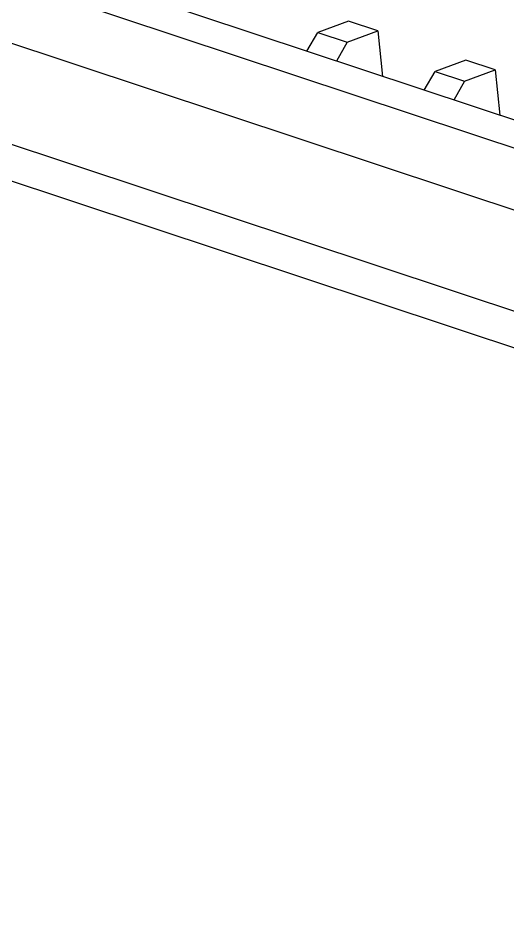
# Model space of a CAD drawing. Header units: millimetres. Extents: x 1751 to 2112, y -224 to 27.
# Drawn here: x 1801.66 to 1811.7, y -198.94 to -180.17 of the extents above; entities that cross this region are included whole.
import ezdxf

# ---------------------------------------------------------------- set-up
doc = ezdxf.new("R2010")
doc.units = ezdxf.units.MM

# ---------------------------------------------------------------- blocks, each defined once
blk = doc.blocks.new('*u4')
at = {"color": 7, "linetype": 'Continuous'}
for p, q in [((8.973, -32.106), (-53.868, -11.231)), ((-54.795, -11.562), (8.082, -32.449)), ((-55.479, -12.748), (7.399, -33.635)), ((7.541, -35.994), (-55.424, -15.078)), ((8.182, -37.042), (-54.783, -16.126)), ((-35.72, -16.26), (-36.418, -16.519)), ((-35.051, -16.482), (-35.72, -16.26)), ((-36.672, -16.943), (-36.418, -16.519)), ((-36.418, -16.519), (-35.75, -16.741)), ((-35.75, -16.741), (-35.051, -16.482)), ((-35.051, -16.482), (-34.945, -17.517)), ((-35.75, -16.741), (-35.991, -17.169)), ((-33.046, -17.148), (-33.744, -17.407)), ((-32.377, -17.371), (-33.046, -17.148)), ((-33.998, -17.832), (-33.744, -17.407)), ((-33.744, -17.407), (-33.076, -17.629)), ((-33.076, -17.629), (-32.377, -17.371)), ((-32.377, -17.371), (-32.271, -18.405)), ((-33.076, -17.629), (-33.317, -18.058))]:
    blk.add_line(p, q, dxfattribs=at)
blk = doc.blocks.new('*u6')
blk.add_blockref('*u4', (-12.622, 37.162))

msp = doc.modelspace()

# ---------------------------------------------------------------- block references
at = {"xscale": 0.9, "yscale": 0.9, "zscale": 0.9}
msp.add_blockref('*u6', (1851.941, -199.046), dxfattribs=at)

doc.saveas('drawing.dxf')
